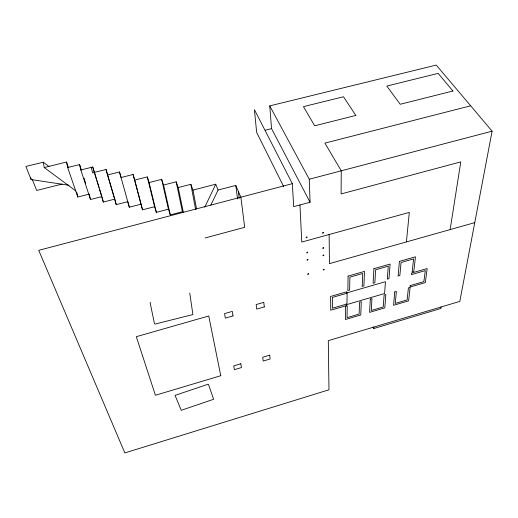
<?xml version="1.0" encoding="UTF-8"?>
<svg xmlns="http://www.w3.org/2000/svg" width="518" height="518" viewBox="0 0 518 518"><rect width="100%" height="100%" fill="white"/><g stroke="black" fill="none" stroke-linecap="round" stroke-linejoin="round"><path stroke-width="0.78" d="M441.122 306.967L440.876 308.475L373.782 328.535L373.873 327.046M406.403 241.925L409.311 212.399L301.78 242.061L299.954 204.96M450.136 229.591L460.787 161.888L341.109 193.939L341.245 170.817L324.916 143.11L470.668 105.802M492.1 131.171L459.822 301.379L328.302 340.656L328.975 389.795L124.844 452.92L38.727 250.33L292.346 183.67L293.667 206.643L310.068 202.253L309.252 179.228L269.755 105.886L436.266 65.08L492.1 131.171L309.252 179.228M204.804 207.148L215.734 184.22L193 190.1L190.838 184.304L178.211 187.555L176.172 181.812L163.571 185.043L161.655 179.345L149.08 182.55L147.287 176.903L134.745 180.089L133.068 174.488L121.05 177.519L119.49 171.97L107.498 174.98L106.048 169.483L92.593 172.844L91.259 167.385M210.839 205.109L218.104 190.028L215.734 184.22M207.88 384.298L175.078 395.383L181.255 410.308L213.623 399.287L208.489 384.343M474.753 222.643L329.435 263.643L329.131 234.512M205.212 237.943L244.697 227.311L240.87 197.196L235.761 185.438L218.104 190.028M161.655 179.345L168.421 209.194L170.312 214.892L182.407 211.713L176.172 181.812M133.068 174.488L142.528 209.835L154.578 206.701L156.352 212.354L168.421 209.194M107.498 174.98L116.252 204.629L127.765 201.664L129.325 207.219L140.864 204.234M101.949 196.6L90.488 199.527L80.814 169.982L79.578 164.575L67.677 167.521L66.524 162.05L44.218 167.547L43.266 162.199L25.9 166.459L31.093 179.565L69.127 185.282M80.814 169.982L92.748 167.016L103.309 202.065L114.795 199.119L116.252 204.629M67.677 167.521L77.797 197.015L89.232 194.108L90.313 198.75M155.199 324.041L192.897 314.555L189.756 293.11M265.274 130.206L271.549 128.632L310.068 202.253M62.037 184.097L36.648 190.462L32.291 179.403M150.783 302.693L150.142 302.849L154.513 323.899M44.218 167.547L75.965 191.051M43.266 162.199L49.061 166.531M373.038 327.104L373.782 328.535M292.346 183.67L254.416 109.641L256.637 132.362L283.605 186.454M66.524 162.05L68.337 167.346M79.578 164.575L81.313 169.872M84.033 178.205L85.768 183.508M92.748 167.016L96.523 179.15M96.996 180.672L99.119 187.497M99.592 189.018L101.716 195.843M106.048 169.483L114.795 199.119M119.49 171.97L129.325 207.219M134.745 180.089L142.528 209.835M102.143 197.384L103.309 202.065M149.08 182.55L156.352 212.354M147.287 176.903L154.578 206.701M163.571 185.043L170.312 214.892M76.787 192.314L77.797 197.015M178.211 187.555L183.437 212.736M190.838 184.304L195.636 209.531M193 190.1L196.575 209.013M30.73 177.285L31.093 179.565M235.761 185.438L237.535 198.912M238.293 191.259L239.219 198.394M269.755 105.886L271.549 128.632M345.59 306.287L345.409 319.515L360.774 314.976L361.279 301.703L359.544 302.208L359.123 314.076L347.054 317.631L347.248 305.801L345.59 306.287M346.568 304.098L346.542 305.601L330.743 310.217L330.613 296.458L346.756 291.789L346.736 293.272L332.368 297.429L332.439 308.216L346.568 304.098M347.138 292.787L346.95 304.539L384.589 293.544L385.457 281.688L347.138 292.787M348.09 276.081L347.843 290.54L349.631 290.022L349.883 277.149L362.704 273.478L362.205 286.389L363.889 285.904L364.484 271.393L348.09 276.081M370.299 299.067L369.612 312.367L384.822 307.88L385.826 294.528L384.103 295.027L383.242 306.96L371.296 310.483L371.937 298.588L370.299 299.067M373.905 268.7L373.109 283.236L374.877 282.724L375.615 269.781L388.293 266.148L387.315 279.131L388.979 278.652L390.112 264.063L373.905 268.7M394.748 291.919L393.563 305.296L408.618 300.854L410.107 287.432L408.404 287.924L407.109 299.928L395.286 303.412L396.367 291.446L394.748 291.919M399.43 261.402L398.096 276.016L399.844 275.505L401.068 262.496L413.604 258.903L412.153 271.95L413.798 271.477L415.462 256.818L399.43 261.402M410.217 285.599L410.055 287.043L425.323 282.582L427.188 268.525L411.603 273.031L411.428 274.618L425.304 270.603L423.873 281.611L410.217 285.599M240.818 363.765L233.728 365.876L234.395 369.671L241.44 367.566L240.818 363.765M269.71 355.154L262.71 357.239L263.183 361.065L270.143 358.987L269.71 355.154M220.765 375.718L155.413 395.273L136.318 336.694L208.741 315.986L220.765 375.718M233.016 315.902L225.336 318.11L224.54 313.617L232.278 311.396L233.016 315.902M264.297 306.915L256.714 309.091L256.151 304.558L263.785 302.376L264.297 306.915M308.482 273.711L307.705 273.931L307.724 274.443L308.501 274.216L308.482 273.711M324.022 269.315L323.245 269.535L323.258 270.04L324.028 269.826L324.022 269.315M307.893 259.479L307.096 259.699L307.116 260.23L307.912 260.004L307.893 259.479M323.756 255.037L322.967 255.257L322.973 255.788L323.769 255.568L323.756 255.037M307.588 252.175L306.779 252.395L306.805 252.939L307.608 252.713L307.588 252.175M323.62 247.708L322.824 247.934L322.831 248.472L323.633 248.251L323.62 247.708M306.96 237.011L306.132 237.238L306.157 237.801L306.98 237.574L306.96 237.011M323.342 232.504L322.526 232.724L322.533 233.294L323.349 233.068L323.342 232.504M355.827 115.443L314.711 125.79L303.431 106.643L343.492 96.756L355.827 115.443M452.913 91.006L400.226 104.267L386.771 86.066L438.157 73.375L452.913 91.006"/></g></svg>
